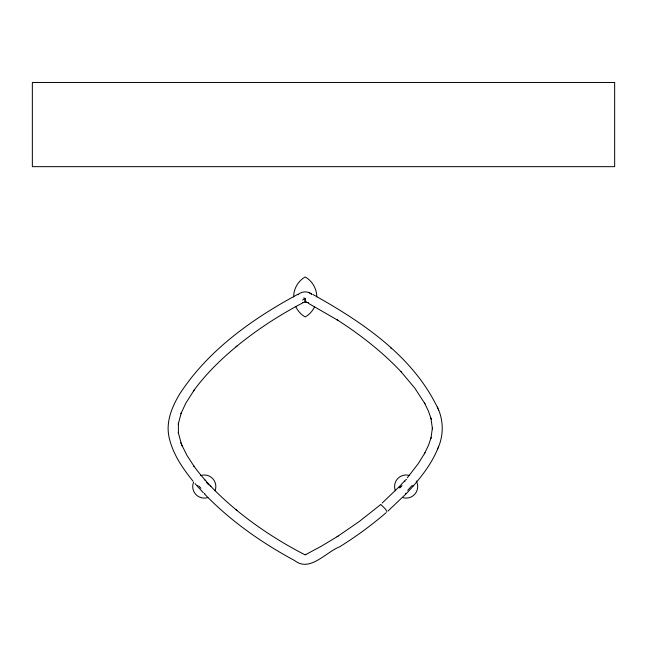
<?xml version="1.0" encoding="UTF-8"?>
<svg xmlns="http://www.w3.org/2000/svg" width="647" height="647" viewBox="0 0 647 647"><rect width="100%" height="100%" fill="white"/><g stroke="black" fill="none" stroke-linecap="round" stroke-linejoin="round"><path stroke-width="0.97" d="M432.455 427.651L430.902 438.577M178.394 422.984L178.394 433.563M303.904 298.073L303.961 297.636M413.158 485.274L413.15 485.331A4.958 4.958 0 0 1 411.961 487.49L407.505 492.351A4.958 4.958 0 0 1 405.426 493.669L405.507 493.637M178.24 424.214L181.314 412.697M399.167 487.603L399.288 487.134A4.958 4.958 0 0 1 400.736 485.137L404.343 481.182A4.958 4.958 0 0 1 406.235 479.613L406.567 479.508M431.217 437.372L428.476 445.346L424.408 453.806M438.237 447.522C443.559 435.35 443.559 421.197 438.237 409.025M180.877 413.805L185.754 403.299L194.27 389.898M304.923 298.364L302.618 300.046M412.899 486.439C422.806 474.947 432.164 462.581 437.882 448.403M437.429 449.56L438.698 446.365M380.937 504.636L385.41 508.995L386.825 511.453M425.006 452.722L418.099 463.842L407.319 477.769M193.542 390.901C205.819 373.99 220.942 359.336 236.988 346.032M305.594 300.815L305.335 299.941M411.993 485.59L407.691 490.337M399.741 488L401.989 485.614M399.587 486.358L382.175 503.034M406.356 493.572L387.99 511.033M304.834 301.769L304.923 298.72M386.235 512.602C371.613 525.202 355.996 536.614 339.618 546.82C325.829 552.126 309.897 572.595 294.668 560.569C261.687 542.825 230.599 521.005 204.525 493.993M236.034 346.824C256.657 329.873 279.132 315.194 302.804 302.877M337.071 536.759L359.174 521.579L380.509 504.725M338.122 536.096L321.608 546.052L305.594 554.681M298.041 294.207C252.613 318.647 208.528 349.865 179.931 393.619C172.304 406.195 165.964 421.043 168.827 436.029C172.215 453.11 182.333 467.935 193.105 481.247M304.535 554.633L305.821 554.633M204.42 493.443L204.856 493.588M308.384 292.387L311.765 294.118M304.85 554.714C280.41 542.194 257.247 527.159 236.034 509.723M312.93 294.506C362.538 322.133 414.323 356.901 438.698 410.182M308.166 303.176L338.122 320.451M305.424 301.518L306.168 301.995M337.071 319.788C360.428 334.75 382.482 351.976 401.504 372.219M404.456 481.271L405.079 481.724M400.339 486.382L400.889 486.779M390.642 347.884L391.605 348.676M236.988 510.515C220.942 497.203 205.819 482.557 193.542 465.646M305.627 301.769L305.473 298.615M203.376 492.779L198.071 487.013A4.958 4.958 0 0 1 197.472 485.921L197.424 485.743M400.978 371.661L414.8 388.119L425.006 403.825M206.45 482.411L208.633 484.789M198.775 485.905L200.885 488.275M195.087 483.6L197.133 485.962M194.27 466.649L186.975 455.423L181.686 444.788M424.408 402.741L428.476 411.193L431.217 419.175M437.429 406.987L437.882 408.136M180.877 442.742L182.139 445.945M181.33 443.899L178.24 432.333M430.902 417.97L432.455 428.896M308.53 302.586A4.958 4.958 0 0 1 306.112 302.125L303.734 302.351A4.958 4.958 0 0 1 302.513 302.586M311.83 294.248A4.958 4.958 0 0 0 310.875 293.455C307.721 291.449 303.346 291.328 300.095 293.156A4.958 4.958 0 0 0 298.194 294.725M295.873 306.848A23.13 23.13 0 0 0 304.883 316.804L305.538 316.804A23.13 23.13 0 0 0 314.555 306.848M293.649 296.965A23.13 23.13 0 0 1 304.883 277.126L305.538 277.126A23.13 23.13 0 0 1 316.779 296.965M204.735 479.912A4.958 4.958 0 0 1 205.689 480.705M210.146 485.565A4.958 4.958 0 0 1 210.873 486.568M200.716 475.545A11.565 11.565 0 0 1 215.039 490.798M207.857 497.543A11.565 11.565 0 0 1 193.534 482.282M416.272 480.972A11.565 11.565 0 0 1 402.563 497.543M395.39 490.798A11.565 11.565 0 0 1 409.713 475.545M614.65 82.468L32.35 82.468L32.35 166.659L614.65 166.659L614.65 82.468"/></g></svg>
